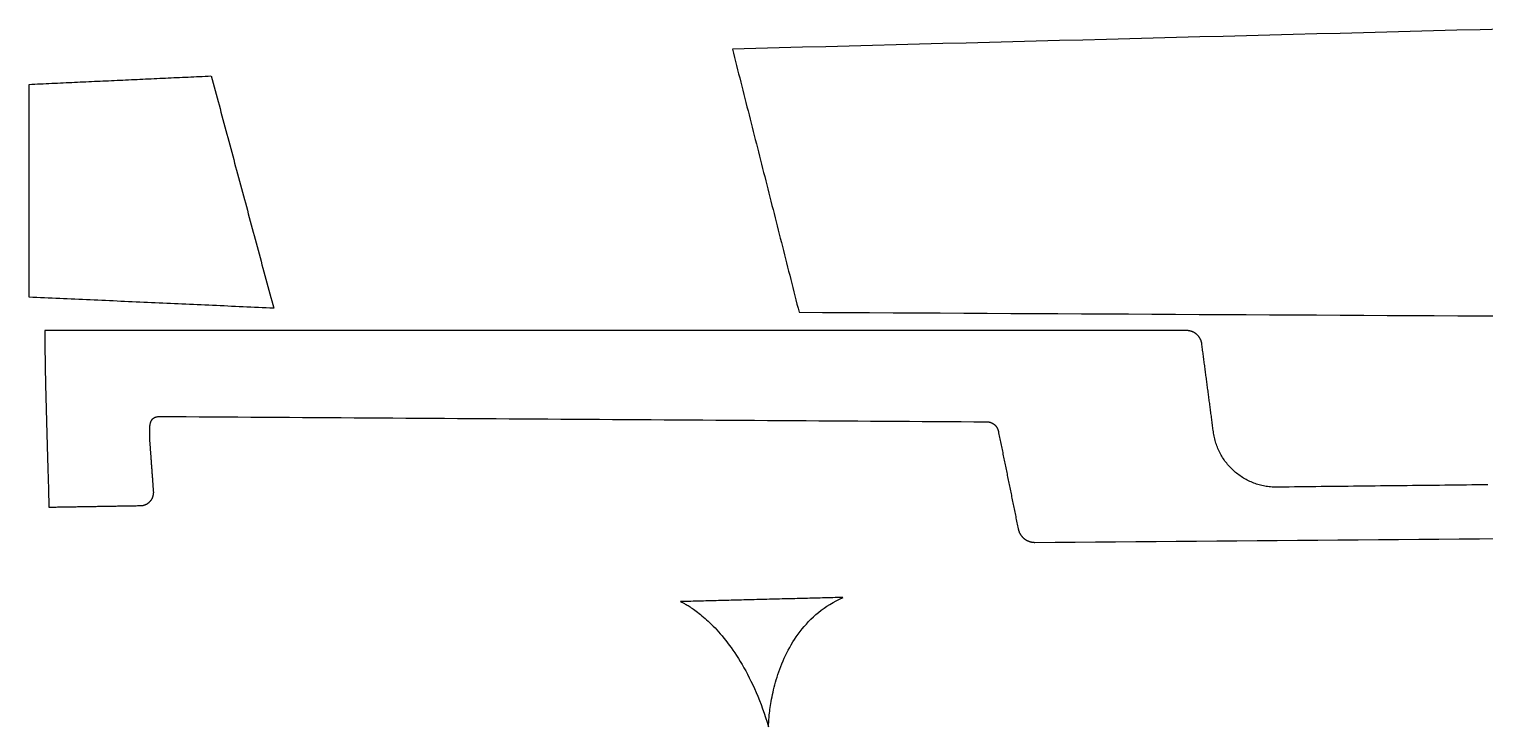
# Model space of a CAD drawing. Header units: metres. Extents: x 28 to 153, y -144 to -56.
# Drawn here: x 28.5 to 90.6, y -87.2 to -57.4 of the extents above; entities that cross this region are included whole.
import ezdxf

# ---------------------------------------------------------------- set-up
doc = ezdxf.new("R2010")
doc.units = ezdxf.units.M

msp = doc.modelspace()

# ---------------------------------------------------------------- linework, layer by layer
for points in [[(91.404948, -57.418986), (90.407744, -57.444894), (89.41054, -57.470802), (88.413336, -57.49671), (87.416132, -57.522618), (86.418928, -57.548526), (85.421724, -57.574434), (84.42452, -57.600342), (83.427316, -57.62625), (82.430112, -57.652158), (81.432908, -57.678066), (80.435704, -57.703974), (79.4385, -57.729882), (78.441296, -57.75579), (77.444092, -57.781698), (76.446888, -57.807606), (75.449684, -57.833514), (74.45248, -57.859422), (73.455276, -57.88533), (72.458072, -57.911238), (71.460868, -57.937146), (70.463664, -57.963054), (69.46646, -57.988962), (68.469256, -58.01487), (67.472052, -58.040778), (66.474848, -58.066686), (65.477644, -58.092594), (64.48044, -58.118502), (63.483236, -58.14441), (62.486032, -58.170318), (61.488828, -58.196226), (60.491624, -58.222134), (59.49442, -58.248042), (58.497216, -58.27395), (58.541666, -58.449464), (58.586116, -58.624978), (58.630566, -58.800492), (58.675016, -58.976006), (58.719466, -59.15152), (58.763916, -59.327034), (58.808366, -59.502548), (58.852816, -59.678062), (58.897266, -59.853576), (58.941716, -60.02909), (58.986166, -60.204604), (59.030616, -60.380118), (59.075066, -60.555632), (59.119516, -60.731146), (59.163966, -60.90666), (59.208416, -61.082174), (59.252866, -61.257688), (59.297316, -61.433202), (59.341766, -61.608716), (59.386216, -61.78423), (59.430666, -61.959744), (59.475116, -62.135258), (59.519566, -62.310772), (59.564016, -62.486286), (59.608466, -62.6618), (59.652916, -62.837314), (59.697366, -63.012828), (59.741816, -63.188342), (59.786266, -63.363856), (59.830716, -63.53937), (59.875166, -63.714884), (59.919616, -63.890398), (59.964066, -64.065912), (60.008516, -64.241426), (60.052966, -64.41694), (60.097416, -64.592454), (60.141866, -64.767968), (60.186316, -64.943482), (60.230766, -65.118996), (60.275216, -65.29451), (60.319666, -65.470024), (60.364116, -65.645538), (60.408566, -65.821052), (60.453016, -65.996566), (60.497466, -66.17208), (60.541916, -66.347594), (60.586366, -66.523108), (60.630816, -66.698622), (60.675266, -66.874136), (60.719716, -67.04965), (60.764166, -67.225164), (60.808616, -67.400678), (60.853066, -67.576192), (60.897516, -67.751706), (60.941966, -67.92722), (60.986416, -68.102734), (61.030866, -68.278248), (61.075316, -68.453762), (61.119766, -68.629276), (61.164216, -68.80479), (61.208666, -68.980304), (61.253116, -69.155818), (61.297566, -69.331332), (61.342016, -69.506846), (62.345824, -69.51218), (63.349632, -69.517514), (64.35344, -69.522848), (65.357248, -69.528182), (66.361056, -69.533516), (67.364864, -69.53885), (68.368672, -69.544184), (69.37248, -69.549518), (70.376288, -69.554852), (71.380096, -69.560186), (72.383904, -69.56552), (73.387712, -69.570854), (74.39152, -69.576188), (75.395328, -69.581522), (76.399136, -69.586856), (77.402944, -69.59219), (78.406752, -69.597524), (79.41056, -69.602858), (80.414368, -69.608192), (81.418176, -69.613526), (82.421984, -69.61886), (83.425792, -69.624194), (84.4296, -69.629528), (85.433408, -69.634862), (86.437216, -69.640196), (87.441024, -69.64553), (88.444832, -69.650864), (89.44864, -69.656198), (90.452448, -69.661532), (91.456256, -69.666866)], [(36.2585, -59.41949), (36.300156, -59.57443), (36.341812, -59.72937), (36.383468, -59.88431), (36.425124, -60.03925), (36.46678, -60.19419), (36.508436, -60.34913), (36.550092, -60.50407), (36.591748, -60.65901), (36.633404, -60.81395), (36.67506, -60.96889), (36.716716, -61.12383), (36.758372, -61.27877), (36.800028, -61.43371), (36.841684, -61.58865), (36.88334, -61.74359), (36.924996, -61.89853), (36.966652, -62.05347), (37.008308, -62.20841), (37.049964, -62.36335), (37.09162, -62.51829), (37.133276, -62.67323), (37.174932, -62.82817), (37.216588, -62.98311), (37.258244, -63.13805), (37.2999, -63.29299), (37.341556, -63.44793), (37.383212, -63.60287), (37.424868, -63.75781), (37.466524, -63.91275), (37.50818, -64.06769), (37.549836, -64.22263), (37.591492, -64.37757), (37.633148, -64.53251), (37.674804, -64.68745), (37.71646, -64.84239), (37.758116, -64.99733), (37.799772, -65.15227), (37.841428, -65.30721), (37.883084, -65.46215), (37.92474, -65.61709), (37.966396, -65.77203), (38.008052, -65.92697), (38.049708, -66.08191), (38.091364, -66.23685), (38.13302, -66.39179), (38.174676, -66.54673), (38.216332, -66.70167), (38.257988, -66.85661), (38.299644, -67.01155), (38.3413, -67.16649), (38.382956, -67.32143), (38.424612, -67.47637), (38.466268, -67.63131), (38.507924, -67.78625), (38.54958, -67.94119), (38.591236, -68.09613), (38.632892, -68.25107), (38.674548, -68.40601), (38.716204, -68.56095), (38.75786, -68.71589), (38.799516, -68.87083), (38.841172, -69.02577), (38.882828, -69.18071), (38.924484, -69.33565), (38.761416, -69.328284), (38.598348, -69.320918), (38.43528, -69.313552), (38.272212, -69.306186), (38.109144, -69.29882), (37.946076, -69.291454), (37.783008, -69.284088), (37.61994, -69.276722), (37.456872, -69.269356), (37.293804, -69.26199), (37.130736, -69.254624), (36.967668, -69.247258), (36.8046, -69.239892), (36.641532, -69.232526), (36.478464, -69.22516), (36.315396, -69.217794), (36.152328, -69.210428), (35.98926, -69.203062), (35.826192, -69.195696), (35.663124, -69.18833), (35.500056, -69.180964), (35.336988, -69.173598), (35.17392, -69.166232), (35.010852, -69.158866), (34.847784, -69.1515), (34.684716, -69.144134), (34.521648, -69.136768), (34.35858, -69.129402), (34.195512, -69.122036), (34.032444, -69.11467), (33.869376, -69.107304), (33.706308, -69.099938), (33.54324, -69.092572), (33.380172, -69.085206), (33.217104, -69.07784), (33.054036, -69.070474), (32.890968, -69.063108), (32.7279, -69.055742), (32.564832, -69.048376), (32.401764, -69.04101), (32.238696, -69.033644), (32.075628, -69.026278), (31.91256, -69.018912), (31.749492, -69.011546), (31.586424, -69.00418), (31.423356, -68.996814), (31.260288, -68.989448), (31.09722, -68.982082), (30.934152, -68.974716), (30.771084, -68.96735), (30.608016, -68.959984), (30.444948, -68.952618), (30.28188, -68.945252), (30.118812, -68.937886), (29.955744, -68.93052), (29.792676, -68.923154), (29.629608, -68.915788), (29.46654, -68.908422), (29.303472, -68.901056), (29.140404, -68.89369), (28.977336, -68.886324), (28.814268, -68.878958), (28.6512, -68.871592), (28.488132, -68.864226), (28.488132, -68.72224), (28.488132, -68.580254), (28.488132, -68.438268), (28.488132, -68.296282), (28.488132, -68.154296), (28.488132, -68.01231), (28.488132, -67.870324), (28.488132, -67.728338), (28.488132, -67.586352), (28.488132, -67.444366), (28.488132, -67.30238), (28.488132, -67.160394), (28.488132, -67.018408), (28.488132, -66.876422), (28.488132, -66.734436), (28.488132, -66.59245), (28.488132, -66.450464), (28.488132, -66.308478), (28.488132, -66.166492), (28.488132, -66.024506), (28.488132, -65.88252), (28.488132, -65.740534), (28.488132, -65.598548), (28.488132, -65.456562), (28.488132, -65.314576), (28.488132, -65.17259), (28.488132, -65.030604), (28.488132, -64.888618), (28.488132, -64.746632), (28.488132, -64.604646), (28.488132, -64.46266), (28.488132, -64.320674), (28.488132, -64.178688), (28.488132, -64.036702), (28.488132, -63.894716), (28.488132, -63.75273), (28.488132, -63.610744), (28.488132, -63.468758), (28.488132, -63.326772), (28.488132, -63.184786), (28.488132, -63.0428), (28.488132, -62.900814), (28.488132, -62.758828), (28.488132, -62.616842), (28.488132, -62.474856), (28.488132, -62.33287), (28.488132, -62.190884), (28.488132, -62.048898), (28.488132, -61.906912), (28.488132, -61.764926), (28.488132, -61.62294), (28.488132, -61.480954), (28.488132, -61.338968), (28.488132, -61.196982), (28.488132, -61.054996), (28.488132, -60.91301), (28.488132, -60.771024), (28.488132, -60.629038), (28.488132, -60.487052), (28.488132, -60.345066), (28.488132, -60.20308), (28.488132, -60.061094), (28.488132, -59.919108), (28.488132, -59.777122), (28.60929, -59.771534), (28.730448, -59.765946), (28.851606, -59.760358), (28.972764, -59.75477), (29.093922, -59.749182), (29.21508, -59.743594), (29.336238, -59.738006), (29.457396, -59.732418), (29.578554, -59.72683), (29.699712, -59.721242), (29.82087, -59.715654), (29.942028, -59.710066), (30.063186, -59.704478), (30.184344, -59.69889), (30.305502, -59.693302), (30.42666, -59.687714), (30.547818, -59.682126), (30.668976, -59.676538), (30.790134, -59.67095), (30.911292, -59.665362), (31.03245, -59.659774), (31.153608, -59.654186), (31.274766, -59.648598), (31.395924, -59.64301), (31.517082, -59.637422), (31.63824, -59.631834), (31.759398, -59.626246), (31.880556, -59.620658), (32.001714, -59.61507), (32.122872, -59.609482), (32.24403, -59.603894), (32.365188, -59.598306), (32.486346, -59.592718), (32.607504, -59.58713), (32.728662, -59.581542), (32.84982, -59.575954), (32.970978, -59.570366), (33.092136, -59.564778), (33.213294, -59.55919), (33.334452, -59.553602), (33.45561, -59.548014), (33.576768, -59.542426), (33.697926, -59.536838), (33.819084, -59.53125), (33.940242, -59.525662), (34.0614, -59.520074), (34.182558, -59.514486), (34.303716, -59.508898), (34.424874, -59.50331), (34.546032, -59.497722), (34.66719, -59.492134), (34.788348, -59.486546), (34.909506, -59.480958), (35.030664, -59.47537), (35.151822, -59.469782), (35.27298, -59.464194), (35.394138, -59.458606), (35.515296, -59.453018), (35.636454, -59.44743), (35.757612, -59.441842), (35.87877, -59.436254), (35.999928, -59.430666), (36.121086, -59.425078), (36.242244, -59.41949)], [(81.776824, -76.976986), (81.712816, -76.977748), (81.649062, -76.976986), (81.585816, -76.974954), (81.522824, -76.971398), (81.460086, -76.966318), (81.397856, -76.959968), (81.33588, -76.952094), (81.274412, -76.94295), (81.213198, -76.932282), (81.152492, -76.920344), (81.092294, -76.907136), (81.032604, -76.892404), (80.973422, -76.876402), (80.914748, -76.85913), (80.856582, -76.840588), (80.798924, -76.820776), (80.741774, -76.799694), (80.685386, -76.777342), (80.629506, -76.75372), (80.574134, -76.728828), (80.519524, -76.70292), (80.465422, -76.675742), (80.412082, -76.647294), (80.359504, -76.61783), (80.307688, -76.587096), (80.25638, -76.555346), (80.205834, -76.52258), (80.15605, -76.488544), (80.107028, -76.453492), (80.059022, -76.417424), (80.011778, -76.38034), (79.965296, -76.34224), (79.919576, -76.303124), (79.874872, -76.262992), (79.83093, -76.221844), (79.788004, -76.17968), (79.746094, -76.1365), (79.704946, -76.092558), (79.664814, -76.0476), (79.625698, -76.001626), (79.587598, -75.95489), (79.550514, -75.907138), (79.514446, -75.858624), (79.479394, -75.809348), (79.445358, -75.759056), (79.412592, -75.708002), (79.380842, -75.656186), (79.350108, -75.603608), (79.320644, -75.550268), (79.292196, -75.496166), (79.265018, -75.441302), (79.23911, -75.385676), (79.214472, -75.329288), (79.19085, -75.272392), (79.168498, -75.214734), (79.147416, -75.156314), (79.127604, -75.097386), (79.109316, -75.037696), (79.092298, -74.977498), (79.07655, -74.916538), (79.062072, -74.85507), (79.049118, -74.793094), (79.037434, -74.73061), (79.027274, -74.667364), (79.0194, -74.60742), (79.011526, -74.547476), (79.003652, -74.487532), (78.995778, -74.427588), (78.987904, -74.367644), (78.98003, -74.3077), (78.972156, -74.247756), (78.964282, -74.187812), (78.956408, -74.127868), (78.948534, -74.067924), (78.94066, -74.00798), (78.932786, -73.948036), (78.924912, -73.888092), (78.917038, -73.828148), (78.909164, -73.768204), (78.90129, -73.70826), (78.893416, -73.648316), (78.885542, -73.588372), (78.877668, -73.528428), (78.869794, -73.468484), (78.86192, -73.40854), (78.854046, -73.348596), (78.846172, -73.288652), (78.838298, -73.228708), (78.830424, -73.168764), (78.82255, -73.10882), (78.814676, -73.048876), (78.806802, -72.988932), (78.798928, -72.928988), (78.791054, -72.869044), (78.78318, -72.8091), (78.775306, -72.749156), (78.767432, -72.689212), (78.759558, -72.629268), (78.751684, -72.569324), (78.74381, -72.50938), (78.735936, -72.449436), (78.728062, -72.389492), (78.720188, -72.329548), (78.712314, -72.269604), (78.70444, -72.20966), (78.696566, -72.149716), (78.688692, -72.089772), (78.680818, -72.029828), (78.672944, -71.969884), (78.66507, -71.90994), (78.657196, -71.849996), (78.649322, -71.790052), (78.641448, -71.730108), (78.633574, -71.670164), (78.6257, -71.61022), (78.617826, -71.550276), (78.609952, -71.490332), (78.602078, -71.430388), (78.594204, -71.370444), (78.58633, -71.3105), (78.578456, -71.250556), (78.570582, -71.190612), (78.562708, -71.130668), (78.554834, -71.070724), (78.54696, -71.01078), (78.539086, -70.950836), (78.531212, -70.890892), (78.523338, -70.830948), (78.520544, -70.816216), (78.517242, -70.801738), (78.513686, -70.78726), (78.509876, -70.773036), (78.505812, -70.758812), (78.501494, -70.744842), (78.496922, -70.730872), (78.491842, -70.717156), (78.486508, -70.703694), (78.48092, -70.690232), (78.475078, -70.677024), (78.468982, -70.663816), (78.462632, -70.650862), (78.456028, -70.638162), (78.44917, -70.625462), (78.442058, -70.613016), (78.434692, -70.600824), (78.427072, -70.588886), (78.419198, -70.576948), (78.41107, -70.565264), (78.402688, -70.553834), (78.394052, -70.542658), (78.385162, -70.531482), (78.376272, -70.52056), (78.367128, -70.509892), (78.35773, -70.499478), (78.348078, -70.489318), (78.338172, -70.479158), (78.328012, -70.469252), (78.317852, -70.4596), (78.307438, -70.450202), (78.29677, -70.441058), (78.285848, -70.432168), (78.274926, -70.423532), (78.26375, -70.41515), (78.25232, -70.407022), (78.240636, -70.399148), (78.228952, -70.391528), (78.217014, -70.384162), (78.205076, -70.37705), (78.192884, -70.370192), (78.180438, -70.363588), (78.167992, -70.357238), (78.155292, -70.351142), (78.142592, -70.3453), (78.129638, -70.339712), (78.11643, -70.334378), (78.103222, -70.329298), (78.08976, -70.324472), (78.076298, -70.3199), (78.062836, -70.315582), (78.04912, -70.311772), (78.035404, -70.308216), (78.021434, -70.304914), (78.007464, -70.301866), (77.99324, -70.299072), (77.979016, -70.296786), (77.964792, -70.294754), (77.950314, -70.292976), (77.935836, -70.291452), (77.921358, -70.290182), (77.906626, -70.28942), (77.891894, -70.288912), (77.877162, -70.288658), (77.115924, -70.288658), (76.354686, -70.288658), (75.593448, -70.288658), (74.83221, -70.288658), (74.070972, -70.288658), (73.309734, -70.288658), (72.548496, -70.288658), (71.787258, -70.288658), (71.02602, -70.288658), (70.264782, -70.288658), (69.503544, -70.288658), (68.742306, -70.288658), (67.981068, -70.288658), (67.21983, -70.288658), (66.458592, -70.288658), (65.697354, -70.288658), (64.936116, -70.288658), (64.174878, -70.288658), (63.41364, -70.288658), (62.652402, -70.288658), (61.891164, -70.288658), (61.129926, -70.288658), (60.368688, -70.288658), (59.60745, -70.288658), (58.846212, -70.288658), (58.084974, -70.288658), (57.323736, -70.288658), (56.562498, -70.288658), (55.80126, -70.288658), (55.040022, -70.288658), (54.278784, -70.288658), (53.517546, -70.288658), (52.756308, -70.288658), (51.99507, -70.288658), (51.233832, -70.288658), (50.472594, -70.288658), (49.711356, -70.288658), (48.950118, -70.288658), (48.18888, -70.288658), (47.427642, -70.288658), (46.666404, -70.288658), (45.905166, -70.288658), (45.143928, -70.288658), (44.38269, -70.288658), (43.621452, -70.288658), (42.860214, -70.288658), (42.098976, -70.288658), (41.337738, -70.288658), (40.5765, -70.288658), (39.815262, -70.288658), (39.054024, -70.288658), (38.292786, -70.288658), (37.531548, -70.288658), (36.77031, -70.288658), (36.009072, -70.288658), (35.247834, -70.288658), (34.486596, -70.288658), (33.725358, -70.288658), (32.96412, -70.288658), (32.202882, -70.288658), (31.441644, -70.288658), (30.680406, -70.288658), (29.919168, -70.288658), (29.15793, -70.288658), (29.15793, -70.391782), (29.158184, -70.497192), (29.158692, -70.604634), (29.159454, -70.713854), (29.160216, -70.824852), (29.161232, -70.937628), (29.162502, -71.052182), (29.163772, -71.16826), (29.165296, -71.285862), (29.16682, -71.404988), (29.168598, -71.525638), (29.17063, -71.647558), (29.172662, -71.770748), (29.174948, -71.894954), (29.177234, -72.020176), (29.179774, -72.146414), (29.182314, -72.273668), (29.184854, -72.401684), (29.187648, -72.530462), (29.190442, -72.660002), (29.19349, -72.79005), (29.196538, -72.920606), (29.199586, -73.05167), (29.202888, -73.182988), (29.20619, -73.31456), (29.209492, -73.446386), (29.212794, -73.578212), (29.21635, -73.710292), (29.219906, -73.842118), (29.223462, -73.973944), (29.227018, -74.105516), (29.230574, -74.236834), (29.23413, -74.367898), (29.237686, -74.498454), (29.241496, -74.628502), (29.245306, -74.758042), (29.249116, -74.88682), (29.252926, -75.014836), (29.256736, -75.14209), (29.260546, -75.268328), (29.264102, -75.393804), (29.267658, -75.51801), (29.271214, -75.6412), (29.27477, -75.76312), (29.278326, -75.88377), (29.281882, -76.00315), (29.285438, -76.121006), (29.288994, -76.237338), (29.292296, -76.352146), (29.295598, -76.465176), (29.2989, -76.576428), (29.302202, -76.685902), (29.30525, -76.793344), (29.308298, -76.898754), (29.311346, -77.002132), (29.31414, -77.103478), (29.316934, -77.202538), (29.319474, -77.299312), (29.322014, -77.3938), (29.324554, -77.485748), (29.32684, -77.575156), (29.329126, -77.66177), (29.331158, -77.745844), (29.33319, -77.827124), (29.39415, -77.826108), (29.45511, -77.825092), (29.51607, -77.824076), (29.57703, -77.82306), (29.63799, -77.822044), (29.69895, -77.821028), (29.75991, -77.820012), (29.82087, -77.818996), (29.88183, -77.81798), (29.94279, -77.816964), (30.00375, -77.815948), (30.06471, -77.814932), (30.12567, -77.813916), (30.18663, -77.8129), (30.24759, -77.811884), (30.30855, -77.810868), (30.36951, -77.809852), (30.43047, -77.808836), (30.49143, -77.80782), (30.55239, -77.806804), (30.61335, -77.805788), (30.67431, -77.804772), (30.73527, -77.803756), (30.79623, -77.80274), (30.85719, -77.801724), (30.91815, -77.800708), (30.97911, -77.799692), (31.04007, -77.798676), (31.10103, -77.79766), (31.16199, -77.796644), (31.22295, -77.795628), (31.28391, -77.794612), (31.34487, -77.793596), (31.40583, -77.79258), (31.46679, -77.791564), (31.52775, -77.790548), (31.58871, -77.789532), (31.64967, -77.788516), (31.71063, -77.7875), (31.77159, -77.786484), (31.83255, -77.785468), (31.89351, -77.784452), (31.95447, -77.783436), (32.01543, -77.78242), (32.07639, -77.781404), (32.13735, -77.780388), (32.19831, -77.779372), (32.25927, -77.778356), (32.32023, -77.77734), (32.38119, -77.776324), (32.44215, -77.775308), (32.50311, -77.774292), (32.56407, -77.773276), (32.62503, -77.77226), (32.68599, -77.771244), (32.74695, -77.770228), (32.80791, -77.769212), (32.86887, -77.768196), (32.92983, -77.76718), (32.99079, -77.766164), (33.05175, -77.765148), (33.11271, -77.764132), (33.17367, -77.763116), (33.23463, -77.7621), (33.249108, -77.7621), (33.263586, -77.761592), (33.278064, -77.76083), (33.292288, -77.75956), (33.306512, -77.758036), (33.320482, -77.756004), (33.334452, -77.753718), (33.348422, -77.751178), (33.362138, -77.74813), (33.375854, -77.744828), (33.389316, -77.741272), (33.402778, -77.737208), (33.415986, -77.73289), (33.42894, -77.728318), (33.441894, -77.723492), (33.454594, -77.718158), (33.467294, -77.71257), (33.47974, -77.706728), (33.491932, -77.700632), (33.504124, -77.694282), (33.516062, -77.687678), (33.527746, -77.68082), (33.53943, -77.673454), (33.55086, -77.665834), (33.562036, -77.65796), (33.572958, -77.649832), (33.58388, -77.64145), (33.594548, -77.632814), (33.604962, -77.623924), (33.615122, -77.61478), (33.625028, -77.605382), (33.63468, -77.59573), (33.644332, -77.586078), (33.65373, -77.576172), (33.662874, -77.566012), (33.671764, -77.555598), (33.6804, -77.54493), (33.688782, -77.534008), (33.69691, -77.522832), (33.704784, -77.511656), (33.712404, -77.500226), (33.71977, -77.488542), (33.726882, -77.476604), (33.73374, -77.464666), (33.74009, -77.452474), (33.746186, -77.440028), (33.752028, -77.427582), (33.757616, -77.414882), (33.76295, -77.401928), (33.76803, -77.388974), (33.772602, -77.375766), (33.77692, -77.362304), (33.780984, -77.348842), (33.784794, -77.335126), (33.788096, -77.32141), (33.791144, -77.30744), (33.793938, -77.29347), (33.796478, -77.279246), (33.79851, -77.265022), (33.800288, -77.250544), (33.801558, -77.236066), (33.802574, -77.221588), (33.803336, -77.206856), (33.80359, -77.192124), (33.80105, -77.157326), (33.79851, -77.122528), (33.79597, -77.08773), (33.79343, -77.052932), (33.79089, -77.018134), (33.78835, -76.983336), (33.78581, -76.948538), (33.78327, -76.91374), (33.78073, -76.878942), (33.77819, -76.844144), (33.77565, -76.809346), (33.77311, -76.774548), (33.77057, -76.73975), (33.76803, -76.704952), (33.76549, -76.670154), (33.76295, -76.635356), (33.76041, -76.600558), (33.75787, -76.56576), (33.75533, -76.530962), (33.75279, -76.496164), (33.75025, -76.461366), (33.74771, -76.426568), (33.74517, -76.39177), (33.74263, -76.356972), (33.74009, -76.322174), (33.73755, -76.287376), (33.73501, -76.252578), (33.73247, -76.21778), (33.72993, -76.182982), (33.72739, -76.148184), (33.72485, -76.113386), (33.72231, -76.078588), (33.71977, -76.04379), (33.71723, -76.008992), (33.71469, -75.974194), (33.71215, -75.939396), (33.70961, -75.904598), (33.70707, -75.8698), (33.70453, -75.835002), (33.70199, -75.800204), (33.69945, -75.765406), (33.69691, -75.730608), (33.69437, -75.69581), (33.69183, -75.661012), (33.68929, -75.626214), (33.68675, -75.591416), (33.68421, -75.556618), (33.68167, -75.52182), (33.67913, -75.487022), (33.67659, -75.452224), (33.67405, -75.417426), (33.67151, -75.382628), (33.66897, -75.34783), (33.66643, -75.313032), (33.66389, -75.278234), (33.66135, -75.243436), (33.65881, -75.208638), (33.65627, -75.17384), (33.65373, -75.139042), (33.65119, -75.104244), (33.64865, -75.069446), (33.64611, -75.034648), (33.64357, -74.99985), (33.64103, -74.965052), (33.64103, -74.93889), (33.64103, -74.912982), (33.640776, -74.887074), (33.640522, -74.86142), (33.640268, -74.83602), (33.63976, -74.810874), (33.639252, -74.785728), (33.638744, -74.760836), (33.638236, -74.736198), (33.637728, -74.711814), (33.63722, -74.687684), (33.636712, -74.663808), (33.636204, -74.640186), (33.63595, -74.616818), (33.635696, -74.593704), (33.635442, -74.570844), (33.635442, -74.548238), (33.635696, -74.525886), (33.63595, -74.503788), (33.636458, -74.482198), (33.63722, -74.460862), (33.637982, -74.43978), (33.638998, -74.418952), (33.640268, -74.398632), (33.641792, -74.378566), (33.64357, -74.359008), (33.645856, -74.339704), (33.648396, -74.320654), (33.65119, -74.302112), (33.654492, -74.283824), (33.658048, -74.266044), (33.662112, -74.248772), (33.66643, -74.231754), (33.671256, -74.215244), (33.676336, -74.199242), (33.681924, -74.183494), (33.68802, -74.168254), (33.694624, -74.153522), (33.701736, -74.139298), (33.709356, -74.125582), (33.717484, -74.11212), (33.72612, -74.099166), (33.735518, -74.08672), (33.745424, -74.074782), (33.755838, -74.063352), (33.767014, -74.05243), (33.778698, -74.042016), (33.791144, -74.03211), (33.804352, -74.022966), (33.818068, -74.01433), (33.832546, -74.006202), (33.847786, -73.998582), (33.863788, -73.991724), (33.880552, -73.985374), (33.898078, -73.979532), (33.916366, -73.974452), (33.93567, -73.96988), (33.955736, -73.965816), (33.976564, -73.962514), (33.998408, -73.95972), (34.021014, -73.957688), (34.044636, -73.956164), (34.06902, -73.955402), (34.09442, -73.955402), (34.645346, -73.958958), (35.196272, -73.962514), (35.747198, -73.96607), (36.298124, -73.969626), (36.84905, -73.973182), (37.399976, -73.976738), (37.950902, -73.980294), (38.501828, -73.98385), (39.052754, -73.987406), (39.60368, -73.990962), (40.154606, -73.994518), (40.705532, -73.998074), (41.256458, -74.00163), (41.807384, -74.005186), (42.35831, -74.008742), (42.909236, -74.012298), (43.460162, -74.015854), (44.011088, -74.01941), (44.562014, -74.022966), (45.11294, -74.026522), (45.663866, -74.030078), (46.214792, -74.033634), (46.765718, -74.03719), (47.316644, -74.040746), (47.86757, -74.044302), (48.418496, -74.047858), (48.969422, -74.051414), (49.520348, -74.05497), (50.071274, -74.058526), (50.6222, -74.062082), (51.173126, -74.065638), (51.724052, -74.069194), (52.274978, -74.07275), (52.825904, -74.076306), (53.37683, -74.079862), (53.927756, -74.083418), (54.478682, -74.086974), (55.029608, -74.09053), (55.580534, -74.094086), (56.13146, -74.097642), (56.682386, -74.101198), (57.233312, -74.104754), (57.784238, -74.10831), (58.335164, -74.111866), (58.88609, -74.115422), (59.437016, -74.118978), (59.987942, -74.122534), (60.538868, -74.12609), (61.089794, -74.129646), (61.64072, -74.133202), (62.191646, -74.136758), (62.742572, -74.140314), (63.293498, -74.14387), (63.844424, -74.147426), (64.39535, -74.150982), (64.946276, -74.154538), (65.497202, -74.158094), (66.048128, -74.16165), (66.599054, -74.165206), (67.14998, -74.168762), (67.700906, -74.172318), (68.251832, -74.175874), (68.802758, -74.17943), (69.353684, -74.182986), (69.36486, -74.18324), (69.376036, -74.183748), (69.386958, -74.18451), (69.39788, -74.185272), (69.408802, -74.186288), (69.419724, -74.187558), (69.430392, -74.189082), (69.44106, -74.19086), (69.451728, -74.192892), (69.462396, -74.195178), (69.47281, -74.197718), (69.483224, -74.200512), (69.493638, -74.20356), (69.503798, -74.206608), (69.513958, -74.20991), (69.524118, -74.213466), (69.534024, -74.217276), (69.54393, -74.22134), (69.553836, -74.225658), (69.563488, -74.229976), (69.57314, -74.234548), (69.582538, -74.239374), (69.591936, -74.244454), (69.60108, -74.249534), (69.610224, -74.254868), (69.619114, -74.260456), (69.628004, -74.266298), (69.636894, -74.27214), (69.64553, -74.278236), (69.653912, -74.284586), (69.662294, -74.29119), (69.670422, -74.297794), (69.67855, -74.304652), (69.686424, -74.311764), (69.694298, -74.318876), (69.701918, -74.326242), (69.709538, -74.333862), (69.716904, -74.341482), (69.724016, -74.349356), (69.731128, -74.35723), (69.737986, -74.365358), (69.74459, -74.37374), (69.751194, -74.382122), (69.757544, -74.390758), (69.76364, -74.399394), (69.769736, -74.408284), (69.775578, -74.417174), (69.781166, -74.426318), (69.786754, -74.435462), (69.792088, -74.44486), (69.797168, -74.454512), (69.801994, -74.464164), (69.80682, -74.47407), (69.811392, -74.483976), (69.81571, -74.494136), (69.819774, -74.504296), (69.823584, -74.514456), (69.827394, -74.52487), (69.83095, -74.535284), (69.834252, -74.545952), (69.8373, -74.55662), (69.840094, -74.567542), (69.842634, -74.578464), (69.84492, -74.589386), (69.858128, -74.65441), (69.871336, -74.719434), (69.884544, -74.784458), (69.897752, -74.849482), (69.91096, -74.914506), (69.924168, -74.97953), (69.937376, -75.044554), (69.950584, -75.109578), (69.963792, -75.174602), (69.977, -75.239626), (69.990208, -75.30465), (70.003416, -75.369674), (70.016624, -75.434698), (70.029832, -75.499722), (70.04304, -75.564746), (70.056248, -75.62977), (70.069456, -75.694794), (70.082664, -75.759818), (70.095872, -75.824842), (70.10908, -75.889866), (70.122288, -75.95489), (70.135496, -76.019914), (70.148704, -76.084938), (70.161912, -76.149962), (70.17512, -76.214986), (70.188328, -76.28001), (70.201536, -76.345034), (70.214744, -76.410058), (70.227952, -76.475082), (70.24116, -76.540106), (70.254368, -76.60513), (70.267576, -76.670154), (70.280784, -76.735178), (70.293992, -76.800202), (70.3072, -76.865226), (70.320408, -76.93025), (70.333616, -76.995274), (70.346824, -77.060298), (70.360032, -77.125322), (70.37324, -77.190346), (70.386448, -77.25537), (70.399656, -77.320394), (70.412864, -77.385418), (70.426072, -77.450442), (70.43928, -77.515466), (70.452488, -77.58049), (70.465696, -77.645514), (70.478904, -77.710538), (70.492112, -77.775562), (70.50532, -77.840586), (70.518528, -77.90561), (70.531736, -77.970634), (70.544944, -78.035658), (70.558152, -78.100682), (70.57136, -78.165706), (70.584568, -78.23073), (70.597776, -78.295754), (70.610984, -78.360778), (70.624192, -78.425802), (70.6374, -78.490826), (70.650608, -78.55585), (70.663816, -78.620874), (70.677024, -78.685898), (70.690232, -78.750922), (70.693788, -78.766924), (70.697598, -78.782672), (70.701662, -78.798166), (70.70598, -78.81366), (70.710806, -78.8289), (70.715886, -78.84414), (70.72122, -78.859126), (70.726808, -78.873858), (70.73265, -78.88859), (70.739, -78.903068), (70.745604, -78.917292), (70.752462, -78.931262), (70.759574, -78.945232), (70.76694, -78.958948), (70.77456, -78.97241), (70.782434, -78.985618), (70.790562, -78.998826), (70.798944, -79.01178), (70.80758, -79.02448), (70.81647, -79.036926), (70.825614, -79.049118), (70.835012, -79.06131), (70.844664, -79.073248), (70.85457, -79.084932), (70.86473, -79.096362), (70.875144, -79.107538), (70.885812, -79.11846), (70.896734, -79.129128), (70.90791, -79.139542), (70.919086, -79.149702), (70.930516, -79.159608), (70.9422, -79.169514), (70.954138, -79.179166), (70.96633, -79.18831), (70.978522, -79.1972), (70.990968, -79.205836), (71.003668, -79.214218), (71.016622, -79.222346), (71.029576, -79.23022), (71.042784, -79.23784), (71.056246, -79.245206), (71.069708, -79.252318), (71.083424, -79.259176), (71.09714, -79.26578), (71.11111, -79.27213), (71.125334, -79.277972), (71.139558, -79.28356), (71.154036, -79.288894), (71.168514, -79.293974), (71.183246, -79.2988), (71.197978, -79.303118), (71.212964, -79.307182), (71.22795, -79.310992), (71.24319, -79.314548), (71.25843, -79.317596), (71.27367, -79.32039), (71.289164, -79.32293), (71.304658, -79.324962), (71.320406, -79.32674), (71.336154, -79.328264), (71.351902, -79.32928), (71.367904, -79.330042), (71.383906, -79.33055), (71.399908, -79.33055), (72.262238, -79.323438), (73.124568, -79.316326), (73.986898, -79.309214), (74.849228, -79.302102), (75.711558, -79.29499), (76.573888, -79.287878), (77.436218, -79.280766), (78.298548, -79.273654), (79.160878, -79.266542), (80.023208, -79.25943), (80.885538, -79.252318), (81.747868, -79.245206), (82.610198, -79.238094), (83.472528, -79.230982), (84.334858, -79.22387), (85.197188, -79.216758), (86.059518, -79.209646), (86.921848, -79.202534), (87.784178, -79.195422), (88.646508, -79.18831), (89.508838, -79.181198), (90.371168, -79.174086), (91.233498, -79.166974)], [(90.733372, -76.873354), (90.50401, -76.875894), (90.274648, -76.878434), (90.045286, -76.880974), (89.815924, -76.883514), (89.586562, -76.886054), (89.3572, -76.888594), (89.127838, -76.891134), (88.898476, -76.893674), (88.669114, -76.896214), (88.439752, -76.898754), (88.21039, -76.901294), (87.981028, -76.903834), (87.751666, -76.906374), (87.522304, -76.908914), (87.292942, -76.911454), (87.06358, -76.913994), (86.834218, -76.916534), (86.604856, -76.919074), (86.375494, -76.921614), (86.146132, -76.924154), (85.91677, -76.926694), (85.687408, -76.929234), (85.458046, -76.931774), (85.228684, -76.934314), (84.999322, -76.936854), (84.76996, -76.939394), (84.540598, -76.941934), (84.311236, -76.944474), (84.081874, -76.947014), (83.852512, -76.949554), (83.62315, -76.952094), (83.393788, -76.954634), (83.164426, -76.957174), (82.935064, -76.959714), (82.705702, -76.962254), (82.47634, -76.964794), (82.246978, -76.967334), (82.017616, -76.969874), (81.788254, -76.972414)], [(63.211456, -81.681574), (63.103252, -81.684368), (62.995048, -81.687162), (62.886844, -81.689956), (62.77864, -81.69275), (62.670436, -81.695544), (62.562232, -81.698338), (62.454028, -81.701132), (62.345824, -81.703926), (62.23762, -81.70672), (62.129416, -81.709514), (62.021212, -81.712308), (61.913008, -81.715102), (61.804804, -81.717896), (61.6966, -81.72069), (61.588396, -81.723484), (61.480192, -81.726278), (61.371988, -81.729072), (61.263784, -81.731866), (61.15558, -81.73466), (61.047376, -81.737454), (60.939172, -81.740248), (60.830968, -81.743042), (60.722764, -81.745836), (60.61456, -81.74863), (60.506356, -81.751424), (60.398152, -81.754218), (60.289948, -81.757012), (60.181744, -81.759806), (60.07354, -81.7626), (59.965336, -81.765394), (59.857132, -81.768188), (59.748928, -81.770982), (59.640724, -81.773776), (59.53252, -81.77657), (59.424316, -81.779364), (59.316112, -81.782158), (59.207908, -81.784952), (59.099704, -81.787746), (58.9915, -81.79054), (58.883296, -81.793334), (58.775092, -81.796128), (58.666888, -81.798922), (58.558684, -81.801716), (58.45048, -81.80451), (58.342276, -81.807304), (58.234072, -81.810098), (58.125868, -81.812892), (58.017664, -81.815686), (57.90946, -81.81848), (57.801256, -81.821274), (57.693052, -81.824068), (57.584848, -81.826862), (57.476644, -81.829656), (57.36844, -81.83245), (57.260236, -81.835244), (57.152032, -81.838038), (57.043828, -81.840832), (56.935624, -81.843626), (56.82742, -81.84642), (56.719216, -81.849214), (56.611012, -81.852008), (56.502808, -81.854802), (56.394604, -81.857596), (56.2864, -81.86039), (56.288178, -81.861152), (56.293512, -81.863438), (56.302402, -81.867248), (56.314594, -81.872836), (56.330088, -81.880202), (56.34863, -81.889092), (56.370474, -81.900014), (56.395366, -81.912714), (56.423052, -81.927192), (56.453532, -81.943702), (56.486806, -81.962244), (56.522874, -81.982818), (56.561482, -82.005678), (56.60263, -82.03057), (56.646318, -82.057748), (56.692292, -82.087212), (56.740552, -82.118962), (56.791098, -82.152998), (56.843676, -82.189574), (56.898286, -82.22869), (56.954928, -82.270346), (57.013348, -82.314542), (57.073546, -82.361278), (57.135522, -82.410808), (57.199022, -82.463132), (57.264046, -82.51825), (57.330594, -82.576162), (57.398412, -82.637122), (57.4675, -82.700876), (57.537858, -82.767678), (57.609232, -82.837528), (57.681622, -82.910426), (57.755028, -82.986626), (57.829196, -83.066128), (57.904126, -83.148932), (57.979818, -83.235038), (58.056018, -83.324446), (58.132726, -83.41741), (58.209942, -83.513676), (58.287666, -83.613498), (58.365644, -83.716876), (58.443622, -83.824064), (58.521854, -83.934808), (58.600086, -84.049362), (58.678064, -84.167726), (58.756042, -84.2899), (58.833766, -84.416138), (58.911236, -84.546186), (58.988198, -84.680298), (59.064652, -84.818474), (59.140598, -84.960714), (59.215782, -85.107272), (59.290458, -85.257894), (59.364118, -85.412834), (59.437016, -85.572092), (59.508898, -85.735668), (59.579764, -85.903816), (59.64936, -86.076282), (59.717686, -86.25332), (59.784742, -86.43493), (59.850274, -86.621366), (59.914536, -86.812374), (59.97702, -87.008208), (60.03798, -87.208868), (60.03798, -87.20582), (60.03798, -87.19693), (60.038234, -87.182198), (60.038742, -87.162132), (60.039504, -87.136478), (60.040774, -87.10549), (60.042298, -87.069422), (60.044584, -87.028528), (60.047378, -86.982808), (60.05068, -86.932516), (60.054744, -86.877652), (60.059824, -86.81847), (60.065666, -86.755224), (60.072524, -86.687914), (60.080398, -86.616794), (60.089288, -86.541864), (60.099448, -86.463378), (60.110878, -86.38159), (60.123578, -86.2965), (60.137548, -86.208362), (60.153042, -86.11743), (60.17006, -86.023704), (60.188602, -85.927438), (60.208922, -85.828632), (60.23102, -85.72754), (60.254896, -85.624416), (60.28055, -85.51926), (60.308236, -85.412326), (60.337954, -85.303868), (60.369704, -85.193886), (60.40374, -85.08238), (60.440062, -84.969858), (60.47867, -84.85632), (60.519564, -84.741766), (60.562998, -84.626704), (60.608972, -84.51088), (60.657486, -84.394802), (60.708794, -84.27847), (60.762896, -84.162138), (60.819792, -84.045806), (60.879482, -83.929728), (60.94222, -83.813904), (61.008006, -83.698842), (61.07684, -83.584288), (61.148976, -83.47075), (61.22416, -83.358228), (61.3029, -83.246722), (61.384942, -83.13674), (61.47054, -83.028282), (61.559694, -82.921348), (61.652404, -82.816192), (61.74867, -82.713068), (61.848746, -82.611976), (61.952632, -82.51317), (62.060582, -82.416904), (62.172342, -82.323178), (62.288166, -82.232246), (62.408054, -82.144108), (62.53226, -82.059018), (62.660784, -81.97723), (62.793626, -81.898744), (62.930786, -81.823814), (63.072518, -81.752694), (63.218822, -81.685384)]]:
    msp.add_lwpolyline(points)

doc.saveas('drawing.dxf')
